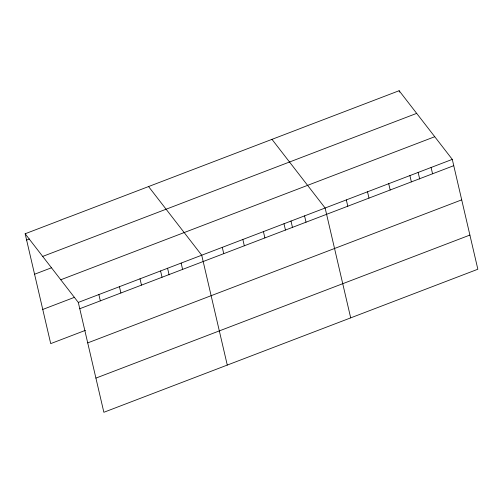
<?xml version="1.0" encoding="UTF-8"?>
<svg xmlns="http://www.w3.org/2000/svg" width="503" height="503" viewBox="0 0 503 503"><rect width="100%" height="100%" fill="white"/><g stroke="black" fill="none" stroke-linecap="round" stroke-linejoin="round"><path stroke-width="0.75" d="M25.15 233.763L399.137 90.716L452.285 159.376L477.85 269.237L103.863 412.284L78.298 302.422L25.15 233.763L50.715 343.624L85.472 330.326M26.615 240.069L29.451 238.982M42.686 256.423L416.679 113.376M34.569 274.242L51.589 267.728M60.756 279.769L434.749 136.722M42.761 309.452L74.683 297.242M78.298 302.422L452.285 159.376M79.763 308.729L453.75 165.682M87.717 342.901L461.704 199.854M95.91 378.105L469.896 235.064M271.985 139.356L325.127 208.016L350.692 317.871M148.567 186.563L201.716 255.216L227.274 365.077M431.09 167.486L432.561 173.786M399.137 90.716L399.464 92.118M418.138 172.347L419.691 179.03M409.901 175.591L411.366 181.891M388.706 183.696L390.171 189.996M367.517 191.8L368.982 198.1M346.322 199.905L347.787 206.211M304.56 215.881L306.025 222.181M290.979 220.98L292.532 227.67M283.988 223.747L285.459 230.053M263.421 231.613L264.886 237.919M242.848 239.485L244.32 245.785M222.282 247.35L223.747 253.65M181.143 263.088L182.608 269.388M167.562 268.187L169.115 274.871M160.576 270.954L162.041 277.254M140.004 278.819L141.469 285.126M119.437 286.691L120.902 292.991M98.865 294.557L100.33 300.857"/></g></svg>
